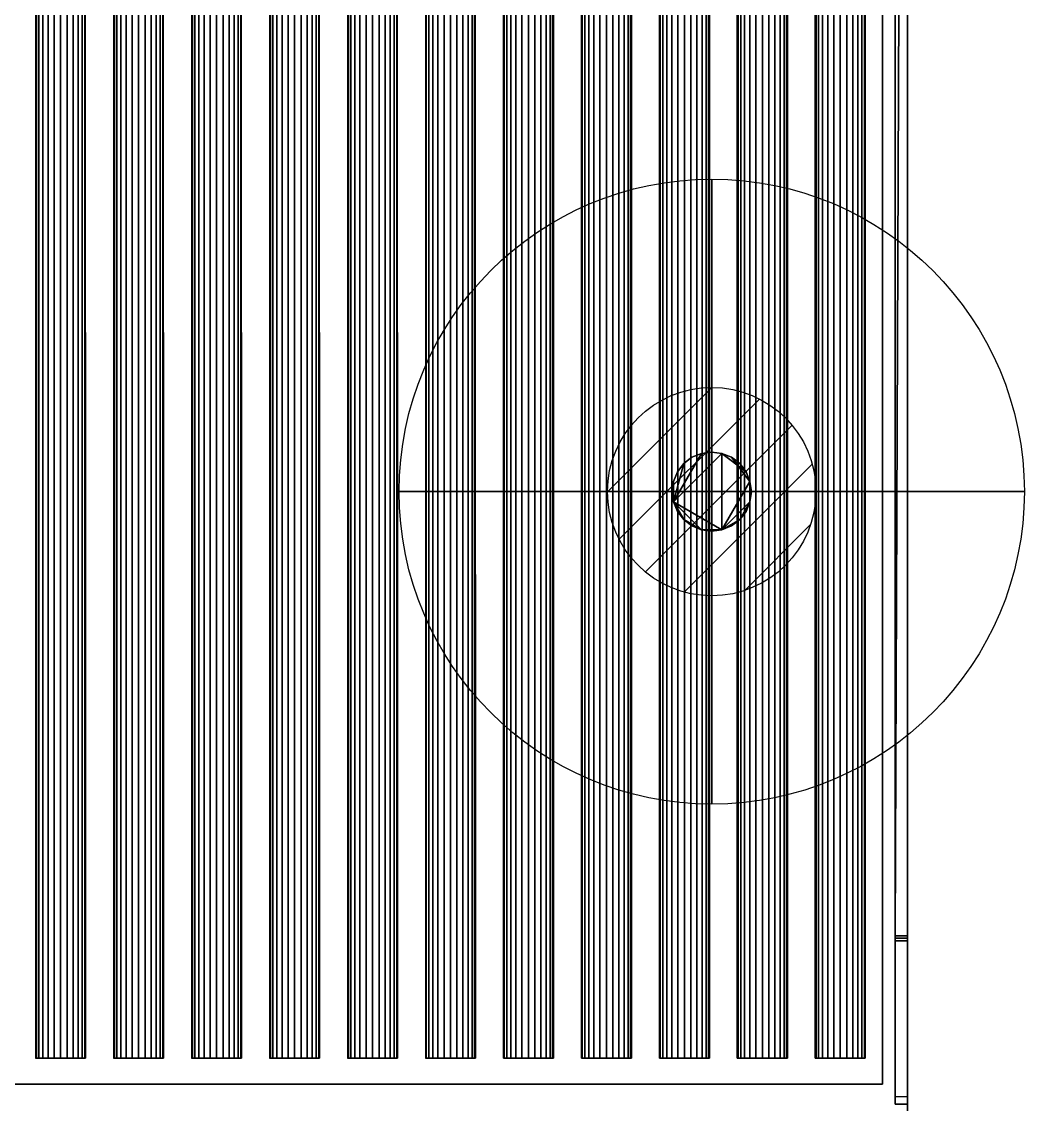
# Model space of a CAD drawing. Extents: x -1 to 1228, y -1086 to 3.
# Drawn here: x 987.4 to 1228, y -801 to -541.2 of the extents above; entities that cross this region are included whole.
import ezdxf

# ---------------------------------------------------------------- set-up
doc = ezdxf.new("R2010")
doc.units = 0
for name, color, linetype in [('IQ_200_2D', 1, 'Continuous'), ('IQ_200_3D', 1, 'Continuous'), ('IQ_204_2D', 7, 'Continuous'), ('IQ_CON_GAS_INT', 7, 'Continuous')]:
    doc.layers.add(name, color=color, linetype=linetype)

# ---------------------------------------------------------------- blocks, each defined once
blk = doc.blocks.new('*X0')
at = {"color": 0}
for p, q in [((200.863, 2209.046), (203.368, 2211.552)), ((201.14, 2207.909), (204.506, 2211.275)), ((201.77, 2207.125), (205.29, 2210.645)), ((202.7, 2206.641), (205.774, 2209.714)), ((204.153, 2206.68), (205.735, 2208.261))]:
    blk.add_line(p, q, dxfattribs=at)
blk = doc.blocks.new('GAS')
for radius in [3, 1]:
    blk.add_circle((0, 0), radius)
at = {"extrusion": (-1, 0, 0)}
for radius in [3, 1]:
    blk.add_circle((0, 0), radius, dxfattribs=at)
at = {"extrusion": (0, -1, 0)}
for radius in [3, 1]:
    blk.add_circle((0, 0), radius, dxfattribs=at)
at = {"xscale": 0.4000000000000909, "yscale": 0.4000000000000909, "zscale": 0.4000000000000909}
blk.add_blockref('*X0', (-81.345, -883.621), dxfattribs=at)
at = {"extrusion": (-1, 0, 0), "xscale": 0.3999999999999773, "yscale": 0.3999999999999773, "zscale": 0.3999999999999773}
blk.add_blockref('*X0', (-81.345, -883.621), dxfattribs=at)
at = {"extrusion": (0, -1, 0), "xscale": 0.4000000000000909, "yscale": 0.4000000000000909, "zscale": 0.4000000000000909}
blk.add_blockref('*X0', (-81.345, -883.621), dxfattribs=at)

msp = doc.modelspace()

# ---------------------------------------------------------------- linework, layer by layer
at = {"layer": 'IQ_200_2D', "linetype": 'Continuous'}
msp.add_line((1200, -930), (1200, 0), dxfattribs=at)
at = {"layer": 'IQ_204_2D', "linetype": 'Continuous'}
for p, q in [((1197, 0), (1197, -799.2)), ((1194, -796.2), (1194, -83)), ((990.79, -93.09), (990.79, -790)), ((1002.79, -790), (1002.79, -93.09)), ((1009.5, -93.09), (1009.5, -790)), ((1021.5, -790), (1021.5, -93.09)), ((1028.2, -93.09), (1028.2, -790)), ((1040.2, -790), (1040.2, -93.09)), ((1046.91, -93.09), (1046.91, -790)), ((1058.91, -790), (1058.91, -93.09)), ((1065.61, -93.09), (1065.61, -790)), ((1077.61, -790), (1077.61, -93.09)), ((1084.32, -93.09), (1084.32, -790)), ((1096.32, -790), (1096.32, -93.09)), ((1103.02, -790), (1103.02, -93.09)), ((1115.02, -93.09), (1115.02, -790)), ((1121.73, -790), (1121.73, -93.09)), ((1133.73, -93.09), (1133.73, -790)), ((1140.44, -790), (1140.44, -93.09)), ((1152.44, -93.09), (1152.44, -790)), ((1159.14, -790), (1159.14, -93.09)), ((1171.14, -93.09), (1171.14, -790)), ((1177.85, -790), (1177.85, -93.09)), ((1189.85, -93.09), (1189.85, -790)), ((990.79, -790), (1002.79, -790)), ((1009.5, -790), (1021.5, -790)), ((1028.2, -790), (1040.2, -790)), ((1046.91, -790), (1058.91, -790)), ((1065.61, -790), (1077.61, -790)), ((1084.32, -790), (1096.32, -790)), ((1115.02, -790), (1103.02, -790)), ((1133.73, -790), (1121.73, -790)), ((1152.44, -790), (1140.44, -790)), ((1171.14, -790), (1159.14, -790)), ((1189.85, -790), (1177.85, -790)), ((6, -796.2), (1194, -796.2)), ((1197, -799.2), (1200, -799.2))]:
    msp.add_line(p, q, dxfattribs=at)

# ---------------------------------------------------------------- block references
at = {"layer": 'IQ_CON_GAS_INT', "xscale": 25, "yscale": 25, "zscale": 25}
msp.add_blockref('GAS', (1153, -654), dxfattribs=at)

# ---------------------------------------------------------------- meshes
at = {"layer": 'IQ_200_3D', "linetype": 'Continuous'}
mesh = msp.add_polyface(dxfattribs=at)
corners = [(1200, -856, 649), (0, -856, 649), (0, 0, 649), (1200, 0, 649)]
mesh.append_faces([[corners[k] for k in face] for face in [(0, 1, 2, 3)]])
mesh = msp.add_polyface(dxfattribs=at)
corners = [(1200, 0, 900), (0, 0, 900), (0, -916, 900), (1200, -916, 900)]
mesh.append_faces([[corners[k] for k in face] for face in [(0, 1, 2, 3)]])
mesh = msp.add_polyface(dxfattribs=at)
corners = [(1200, -916, 900), (1200, -919.04, 899.64), (1200, -921.91, 898.58), (1200, -924.45, 896.89), (1200, -926.52, 894.64), (1200, -928.01, 891.97), (1200, -928.84, 889.03), (1200, -928.96, 885.98), (1200, -928.37, 882.98), (1200, -927.09, 880.21), (1200, -925.2, 877.81), (1200, -859.16, 811.78), (1200, -915, 691.03), (1200, -915, 657.39), (1200, -914.9, 656.56), (1200, -914.61, 655.77), (1200, -914.14, 655.08), (1200, -913.52, 654.52), (1200, -912.78, 654.13), (1200, -911.97, 653.92), (1200, -911.14, 653.91), (1200, -861.97, 659.07), (1200, -857.1, 659.58), (1200, -856.87, 659.58), (1200, -856.64, 659.52), (1200, -856.43, 659.41), (1200, -856.25, 659.25), (1200, -856.12, 659.05), (1200, -856.03, 658.83), (1200, -856, 658.59), (1200, -856, 649), (1200, 0, 649), (1200, 0, 900)]
mesh.append_faces([[corners[k] for k in face] for face in [(31, 29, 30)]], dxfattribs={"vtx0": -1})
mesh.append_faces([[corners[k] for k in face] for face in [(28, 11, 27)]], dxfattribs={"vtx0": -1, "vtx1": -1})
mesh.append_faces([[corners[k] for k in face] for face in [(11, 26, 27), (13, 19, 20, 12), (23, 11, 12, 22), (11, 32, 0, 10), (11, 24, 25), (3, 8, 9, 2), (4, 7, 8, 3)]], dxfattribs={"vtx0": -1, "vtx2": -1})
mesh.append_faces([[corners[k] for k in face] for face in [(12, 20, 21, 22), (10, 0, 1, 2)]], dxfattribs={"vtx0": -1, "vtx3": -1})
mesh.append_faces([[corners[k] for k in face] for face in [(15, 16, 13, 14)]], dxfattribs={"vtx1": -1})
mesh.append_faces([[corners[k] for k in face] for face in [(25, 26, 11), (18, 19, 13, 17), (16, 17, 13), (23, 24, 11), (31, 32, 11), (9, 10, 2)]], dxfattribs={"vtx1": -1, "vtx2": -1})
mesh.append_faces([[corners[k] for k in face] for face in [(28, 29, 31, 11)]], dxfattribs={"vtx1": -1, "vtx2": -1, "vtx3": -1})
mesh.append_faces([[corners[k] for k in face] for face in [(5, 6, 7, 4)]], dxfattribs={"vtx2": -1})
mesh = msp.add_polyface(dxfattribs=at)
corners = [(1197, -5, 990.61), (1197, -5, 900), (1197, -801.02, 900), (1197, -761.79, 921.6), (1197, -761.2, 921.86), (1197, -760.58, 921.99), (1197, -8.28, 993.59), (1197, -7.57, 993.58), (1197, -6.88, 993.39), (1197, -6.26, 993.05), (1197, -5.73, 992.57), (1197, -5.33, 991.98), (1197, -5.08, 991.31)]
mesh.append_faces([[corners[k] for k in face] for face in [(9, 12, 7, 8)]], dxfattribs={"vtx0": -1, "vtx1": -1})
mesh.append_faces([[corners[k] for k in face] for face in [(6, 0, 1, 5), (5, 1, 2)]], dxfattribs={"vtx0": -1, "vtx2": -1})
mesh.append_faces([[corners[k] for k in face] for face in [(6, 7, 12, 0)]], dxfattribs={"vtx1": -1, "vtx3": -1})
mesh.append_faces([[corners[k] for k in face] for face in [(3, 4, 5, 2)]], dxfattribs={"vtx2": -1})
mesh.append_faces([[corners[k] for k in face] for face in [(9, 10, 11, 12)]], dxfattribs={"vtx3": -1})
mesh = msp.add_polyface(dxfattribs=at)
corners = [(1197, -5, 900), (1200, -5, 900), (1200, -801.02, 900), (1197, -801.02, 900)]
mesh.append_faces([[corners[k] for k in face] for face in [(0, 1, 2, 3)]])
mesh = msp.add_polyface(dxfattribs=at)
corners = [(1200, -5, 990.61), (1200, -5.08, 991.31), (1200, -5.33, 991.98), (1200, -5.73, 992.57), (1200, -6.26, 993.05), (1200, -6.88, 993.39), (1200, -7.57, 993.58), (1200, -8.28, 993.59), (1200, -760.58, 921.99), (1200, -761.2, 921.86), (1200, -761.79, 921.6), (1200, -801.02, 900), (1200, -5, 900)]
mesh.append_faces([[corners[k] for k in face] for face in [(10, 8, 9), (4, 1, 2, 3)]], dxfattribs={"vtx0": -1})
mesh.append_faces([[corners[k] for k in face] for face in [(11, 12, 8, 10), (0, 1, 4)]], dxfattribs={"vtx1": -1, "vtx2": -1})
mesh.append_faces([[corners[k] for k in face] for face in [(6, 7, 0, 4)]], dxfattribs={"vtx1": -1, "vtx2": -1, "vtx3": -1})
mesh.append_faces([[corners[k] for k in face] for face in [(7, 8, 12, 0)]], dxfattribs={"vtx1": -1, "vtx3": -1})
mesh.append_faces([[corners[k] for k in face] for face in [(4, 5, 6)]], dxfattribs={"vtx2": -1})
mesh = msp.add_polyface(dxfattribs=at)
corners = [(1197, -760.58, 921.99), (1200, -760.58, 921.99), (1200, -8.28, 993.59), (1197, -8.28, 993.59)]
mesh.append_faces([[corners[k] for k in face] for face in [(0, 1, 2), (2, 3, 0)]], dxfattribs={"vtx2": -1})
mesh = msp.add_polyface(dxfattribs=at)
corners = [(6, -796.2, 903), (1194, -796.2, 903), (1194, -83, 903), (6, -83, 903)]
mesh.append_faces([[corners[k] for k in face] for face in [(0, 1, 2, 3)]])
mesh = msp.add_polyface(dxfattribs=at)
corners = [(1194, -83, 900), (1194, -796.2, 900), (6, -796.2, 900), (6, -83, 900)]
mesh.append_faces([[corners[k] for k in face] for face in [(0, 1, 2, 3)]])
mesh = msp.add_polyface(dxfattribs=at)
corners = [(1194, -796.2, 903), (1194, -796.2, 900), (1194, -83, 900), (1194, -83, 903)]
mesh.append_faces([[corners[k] for k in face] for face in [(0, 1, 2, 3)]])
mesh = msp.add_polyface(dxfattribs=at)
corners = [(990.79, -790, 903), (990.99, -790, 904.55), (991.59, -790, 906), (992.55, -790, 907.24), (993.79, -790, 908.2), (995.24, -790, 908.8), (996.79, -790, 909), (998.34, -790, 908.8), (999.79, -790, 908.2), (1001.03, -790, 907.24), (1001.99, -790, 906), (1002.58, -790, 904.55), (1002.79, -790, 903), (1002.79, -93.09, 903), (1002.58, -93.09, 904.55), (1001.99, -93.09, 906), (1001.03, -93.09, 907.24), (999.79, -93.09, 908.2), (998.34, -93.09, 908.8), (996.79, -93.09, 909), (995.24, -93.09, 908.8), (993.79, -93.09, 908.2), (992.55, -93.09, 907.24), (991.59, -93.09, 906), (990.99, -93.09, 904.55), (990.79, -93.09, 903)]
mesh.append_faces([[corners[k] for k in face] for face in [(14, 12, 13)]], dxfattribs={"vtx0": -1})
mesh.append_faces([[corners[k] for k in face] for face in [(11, 14, 15, 10), (10, 15, 16, 9), (8, 17, 18, 7), (9, 16, 17, 8), (7, 18, 19, 6), (14, 11, 12), (5, 20, 21, 4), (4, 21, 22, 3), (2, 23, 24, 1), (3, 22, 23, 2), (1, 24, 25), (20, 5, 6, 19)]], dxfattribs={"vtx0": -1, "vtx2": -1})
mesh.append_faces([[corners[k] for k in face] for face in [(25, 0, 1)]], dxfattribs={"vtx2": -1})
mesh = msp.add_polyface(dxfattribs=at)
corners = [(1009.5, -790, 903), (1009.7, -790, 904.55), (1010.3, -790, 906), (1011.25, -790, 907.24), (1012.5, -790, 908.2), (1013.94, -790, 908.8), (1015.5, -790, 909), (1017.05, -790, 908.8), (1018.5, -790, 908.2), (1019.74, -790, 907.24), (1020.69, -790, 906), (1021.29, -790, 904.55), (1021.5, -790, 903), (1021.5, -93.09, 903), (1021.29, -93.09, 904.55), (1020.69, -93.09, 906), (1019.74, -93.09, 907.24), (1018.5, -93.09, 908.2), (1017.05, -93.09, 908.8), (1015.5, -93.09, 909), (1013.94, -93.09, 908.8), (1012.5, -93.09, 908.2), (1011.25, -93.09, 907.24), (1010.3, -93.09, 906), (1009.7, -93.09, 904.55), (1009.5, -93.09, 903)]
mesh.append_faces([[corners[k] for k in face] for face in [(14, 12, 13)]], dxfattribs={"vtx0": -1})
mesh.append_faces([[corners[k] for k in face] for face in [(11, 14, 15, 10), (10, 15, 16, 9), (8, 17, 18, 7), (9, 16, 17, 8), (7, 18, 19, 6), (14, 11, 12), (5, 20, 21, 4), (4, 21, 22, 3), (2, 23, 24, 1), (3, 22, 23, 2), (1, 24, 25), (20, 5, 6, 19)]], dxfattribs={"vtx0": -1, "vtx2": -1})
mesh.append_faces([[corners[k] for k in face] for face in [(25, 0, 1)]], dxfattribs={"vtx2": -1})
mesh = msp.add_polyface(dxfattribs=at)
corners = [(1028.2, -790, 903), (1028.41, -790, 904.55), (1029, -790, 906), (1029.96, -790, 907.24), (1031.2, -790, 908.2), (1032.65, -790, 908.8), (1034.2, -790, 909), (1035.75, -790, 908.8), (1037.2, -790, 908.2), (1038.44, -790, 907.24), (1039.4, -790, 906), (1040, -790, 904.55), (1040.2, -790, 903), (1040.2, -93.09, 903), (1040, -93.09, 904.55), (1039.4, -93.09, 906), (1038.44, -93.09, 907.24), (1037.2, -93.09, 908.2), (1035.75, -93.09, 908.8), (1034.2, -93.09, 909), (1032.65, -93.09, 908.8), (1031.2, -93.09, 908.2), (1029.96, -93.09, 907.24), (1029, -93.09, 906), (1028.41, -93.09, 904.55), (1028.2, -93.09, 903)]
mesh.append_faces([[corners[k] for k in face] for face in [(14, 12, 13)]], dxfattribs={"vtx0": -1})
mesh.append_faces([[corners[k] for k in face] for face in [(11, 14, 15, 10), (10, 15, 16, 9), (8, 17, 18, 7), (9, 16, 17, 8), (7, 18, 19, 6), (14, 11, 12), (5, 20, 21, 4), (4, 21, 22, 3), (2, 23, 24, 1), (3, 22, 23, 2), (1, 24, 25), (20, 5, 6, 19)]], dxfattribs={"vtx0": -1, "vtx2": -1})
mesh.append_faces([[corners[k] for k in face] for face in [(25, 0, 1)]], dxfattribs={"vtx2": -1})
mesh = msp.add_polyface(dxfattribs=at)
corners = [(1046.91, -790, 903), (1047.11, -790, 904.55), (1047.71, -790, 906), (1048.66, -790, 907.24), (1049.91, -790, 908.2), (1051.35, -790, 908.8), (1052.91, -790, 909), (1054.46, -790, 908.8), (1055.91, -790, 908.2), (1057.15, -790, 907.24), (1058.1, -790, 906), (1058.7, -790, 904.55), (1058.91, -790, 903), (1058.91, -93.09, 903), (1058.7, -93.09, 904.55), (1058.1, -93.09, 906), (1057.15, -93.09, 907.24), (1055.91, -93.09, 908.2), (1054.46, -93.09, 908.8), (1052.91, -93.09, 909), (1051.35, -93.09, 908.8), (1049.91, -93.09, 908.2), (1048.66, -93.09, 907.24), (1047.71, -93.09, 906), (1047.11, -93.09, 904.55), (1046.91, -93.09, 903)]
mesh.append_faces([[corners[k] for k in face] for face in [(14, 12, 13)]], dxfattribs={"vtx0": -1})
mesh.append_faces([[corners[k] for k in face] for face in [(11, 14, 15, 10), (10, 15, 16, 9), (8, 17, 18, 7), (9, 16, 17, 8), (7, 18, 19, 6), (14, 11, 12), (5, 20, 21, 4), (4, 21, 22, 3), (2, 23, 24, 1), (3, 22, 23, 2), (1, 24, 25), (20, 5, 6, 19)]], dxfattribs={"vtx0": -1, "vtx2": -1})
mesh.append_faces([[corners[k] for k in face] for face in [(25, 0, 1)]], dxfattribs={"vtx2": -1})
mesh = msp.add_polyface(dxfattribs=at)
corners = [(1065.61, -790, 903), (1065.82, -790, 904.55), (1066.42, -790, 906), (1067.37, -790, 907.24), (1068.61, -790, 908.2), (1070.06, -790, 908.8), (1071.61, -790, 909), (1073.17, -790, 908.8), (1074.61, -790, 908.2), (1075.86, -790, 907.24), (1076.81, -790, 906), (1077.41, -790, 904.55), (1077.61, -790, 903), (1077.61, -93.09, 903), (1077.41, -93.09, 904.55), (1076.81, -93.09, 906), (1075.86, -93.09, 907.24), (1074.61, -93.09, 908.2), (1073.17, -93.09, 908.8), (1071.61, -93.09, 909), (1070.06, -93.09, 908.8), (1068.61, -93.09, 908.2), (1067.37, -93.09, 907.24), (1066.42, -93.09, 906), (1065.82, -93.09, 904.55), (1065.61, -93.09, 903)]
mesh.append_faces([[corners[k] for k in face] for face in [(14, 12, 13)]], dxfattribs={"vtx0": -1})
mesh.append_faces([[corners[k] for k in face] for face in [(11, 14, 15, 10), (10, 15, 16, 9), (8, 17, 18, 7), (9, 16, 17, 8), (7, 18, 19, 6), (14, 11, 12), (5, 20, 21, 4), (4, 21, 22, 3), (2, 23, 24, 1), (3, 22, 23, 2), (1, 24, 25), (20, 5, 6, 19)]], dxfattribs={"vtx0": -1, "vtx2": -1})
mesh.append_faces([[corners[k] for k in face] for face in [(25, 0, 1)]], dxfattribs={"vtx2": -1})
mesh = msp.add_polyface(dxfattribs=at)
corners = [(1084.32, -790, 903), (1084.52, -790, 904.55), (1085.12, -790, 906), (1086.08, -790, 907.24), (1087.32, -790, 908.2), (1088.77, -790, 908.8), (1090.32, -790, 909), (1091.87, -790, 908.8), (1093.32, -790, 908.2), (1094.56, -790, 907.24), (1095.51, -790, 906), (1096.11, -790, 904.55), (1096.32, -790, 903), (1096.32, -93.09, 903), (1096.11, -93.09, 904.55), (1095.51, -93.09, 906), (1094.56, -93.09, 907.24), (1093.32, -93.09, 908.2), (1091.87, -93.09, 908.8), (1090.32, -93.09, 909), (1088.77, -93.09, 908.8), (1087.32, -93.09, 908.2), (1086.08, -93.09, 907.24), (1085.12, -93.09, 906), (1084.52, -93.09, 904.55), (1084.32, -93.09, 903)]
mesh.append_faces([[corners[k] for k in face] for face in [(14, 12, 13)]], dxfattribs={"vtx0": -1})
mesh.append_faces([[corners[k] for k in face] for face in [(11, 14, 15, 10), (10, 15, 16, 9), (8, 17, 18, 7), (9, 16, 17, 8), (7, 18, 19, 6), (14, 11, 12), (5, 20, 21, 4), (4, 21, 22, 3), (2, 23, 24, 1), (3, 22, 23, 2), (1, 24, 25), (20, 5, 6, 19)]], dxfattribs={"vtx0": -1, "vtx2": -1})
mesh.append_faces([[corners[k] for k in face] for face in [(25, 0, 1)]], dxfattribs={"vtx2": -1})
mesh = msp.add_polyface(dxfattribs=at)
corners = [(1103.02, -790, 903), (1103.23, -790, 904.55), (1103.83, -790, 906), (1104.78, -790, 907.24), (1106.02, -790, 908.2), (1107.47, -790, 908.8), (1109.02, -790, 909), (1110.58, -790, 908.8), (1112.02, -790, 908.2), (1113.27, -790, 907.24), (1114.22, -790, 906), (1114.82, -790, 904.55), (1115.02, -790, 903), (1115.02, -93.09, 903), (1114.82, -93.09, 904.55), (1114.22, -93.09, 906), (1113.27, -93.09, 907.24), (1112.02, -93.09, 908.2), (1110.58, -93.09, 908.8), (1109.02, -93.09, 909), (1107.47, -93.09, 908.8), (1106.02, -93.09, 908.2), (1104.78, -93.09, 907.24), (1103.83, -93.09, 906), (1103.23, -93.09, 904.55), (1103.02, -93.09, 903)]
mesh.append_faces([[corners[k] for k in face] for face in [(14, 12, 13)]], dxfattribs={"vtx0": -1})
mesh.append_faces([[corners[k] for k in face] for face in [(11, 14, 15, 10), (10, 15, 16, 9), (8, 17, 18, 7), (9, 16, 17, 8), (7, 18, 19, 6), (14, 11, 12), (5, 20, 21, 4), (4, 21, 22, 3), (2, 23, 24, 1), (3, 22, 23, 2), (1, 24, 25), (20, 5, 6, 19)]], dxfattribs={"vtx0": -1, "vtx2": -1})
mesh.append_faces([[corners[k] for k in face] for face in [(25, 0, 1)]], dxfattribs={"vtx2": -1})
mesh = msp.add_polyface(dxfattribs=at)
corners = [(1121.73, -790, 903), (1121.93, -790, 904.55), (1122.53, -790, 906), (1123.49, -790, 907.24), (1124.73, -790, 908.2), (1126.18, -790, 908.8), (1127.73, -790, 909), (1129.28, -790, 908.8), (1130.73, -790, 908.2), (1131.97, -790, 907.24), (1132.93, -790, 906), (1133.53, -790, 904.55), (1133.73, -790, 903), (1133.73, -93.09, 903), (1133.53, -93.09, 904.55), (1132.93, -93.09, 906), (1131.97, -93.09, 907.24), (1130.73, -93.09, 908.2), (1129.28, -93.09, 908.8), (1127.73, -93.09, 909), (1126.18, -93.09, 908.8), (1124.73, -93.09, 908.2), (1123.49, -93.09, 907.24), (1122.53, -93.09, 906), (1121.93, -93.09, 904.55), (1121.73, -93.09, 903)]
mesh.append_faces([[corners[k] for k in face] for face in [(14, 12, 13)]], dxfattribs={"vtx0": -1})
mesh.append_faces([[corners[k] for k in face] for face in [(11, 14, 15, 10), (10, 15, 16, 9), (8, 17, 18, 7), (9, 16, 17, 8), (7, 18, 19, 6), (14, 11, 12), (5, 20, 21, 4), (4, 21, 22, 3), (2, 23, 24, 1), (3, 22, 23, 2), (1, 24, 25), (20, 5, 6, 19)]], dxfattribs={"vtx0": -1, "vtx2": -1})
mesh.append_faces([[corners[k] for k in face] for face in [(25, 0, 1)]], dxfattribs={"vtx2": -1})
mesh = msp.add_polyface(dxfattribs=at)
corners = [(1140.44, -790, 903), (1140.64, -790, 904.55), (1141.24, -790, 906), (1142.19, -790, 907.24), (1143.44, -790, 908.2), (1144.88, -790, 908.8), (1146.44, -790, 909), (1147.99, -790, 908.8), (1149.44, -790, 908.2), (1150.68, -790, 907.24), (1151.63, -790, 906), (1152.23, -790, 904.55), (1152.44, -790, 903), (1152.44, -93.09, 903), (1152.23, -93.09, 904.55), (1151.63, -93.09, 906), (1150.68, -93.09, 907.24), (1149.44, -93.09, 908.2), (1147.99, -93.09, 908.8), (1146.44, -93.09, 909), (1144.88, -93.09, 908.8), (1143.44, -93.09, 908.2), (1142.19, -93.09, 907.24), (1141.24, -93.09, 906), (1140.64, -93.09, 904.55), (1140.44, -93.09, 903)]
mesh.append_faces([[corners[k] for k in face] for face in [(14, 12, 13)]], dxfattribs={"vtx0": -1})
mesh.append_faces([[corners[k] for k in face] for face in [(11, 14, 15, 10), (10, 15, 16, 9), (8, 17, 18, 7), (9, 16, 17, 8), (7, 18, 19, 6), (14, 11, 12), (5, 20, 21, 4), (4, 21, 22, 3), (2, 23, 24, 1), (3, 22, 23, 2), (1, 24, 25), (20, 5, 6, 19)]], dxfattribs={"vtx0": -1, "vtx2": -1})
mesh.append_faces([[corners[k] for k in face] for face in [(25, 0, 1)]], dxfattribs={"vtx2": -1})
mesh = msp.add_polyface(dxfattribs=at)
corners = [(1159.14, -790, 903), (1159.35, -790, 904.55), (1159.95, -790, 906), (1160.9, -790, 907.24), (1162.14, -790, 908.2), (1163.59, -790, 908.8), (1165.14, -790, 909), (1166.7, -790, 908.8), (1168.14, -790, 908.2), (1169.38, -790, 907.24), (1170.34, -790, 906), (1170.94, -790, 904.55), (1171.14, -790, 903), (1171.14, -93.09, 903), (1170.94, -93.09, 904.55), (1170.34, -93.09, 906), (1169.38, -93.09, 907.24), (1168.14, -93.09, 908.2), (1166.7, -93.09, 908.8), (1165.14, -93.09, 909), (1163.59, -93.09, 908.8), (1162.14, -93.09, 908.2), (1160.9, -93.09, 907.24), (1159.95, -93.09, 906), (1159.35, -93.09, 904.55), (1159.14, -93.09, 903)]
mesh.append_faces([[corners[k] for k in face] for face in [(14, 12, 13)]], dxfattribs={"vtx0": -1})
mesh.append_faces([[corners[k] for k in face] for face in [(11, 14, 15, 10), (10, 15, 16, 9), (8, 17, 18, 7), (9, 16, 17, 8), (7, 18, 19, 6), (14, 11, 12), (5, 20, 21, 4), (4, 21, 22, 3), (2, 23, 24, 1), (3, 22, 23, 2), (1, 24, 25), (20, 5, 6, 19)]], dxfattribs={"vtx0": -1, "vtx2": -1})
mesh.append_faces([[corners[k] for k in face] for face in [(25, 0, 1)]], dxfattribs={"vtx2": -1})
mesh = msp.add_polyface(dxfattribs=at)
corners = [(1177.85, -790, 903), (1178.05, -790, 904.55), (1178.65, -790, 906), (1179.61, -790, 907.24), (1180.85, -790, 908.2), (1182.3, -790, 908.8), (1183.85, -790, 909), (1185.4, -790, 908.8), (1186.85, -790, 908.2), (1188.09, -790, 907.24), (1189.04, -790, 906), (1189.64, -790, 904.55), (1189.85, -790, 903), (1189.85, -93.09, 903), (1189.64, -93.09, 904.55), (1189.04, -93.09, 906), (1188.09, -93.09, 907.24), (1186.85, -93.09, 908.2), (1185.4, -93.09, 908.8), (1183.85, -93.09, 909), (1182.3, -93.09, 908.8), (1180.85, -93.09, 908.2), (1179.61, -93.09, 907.24), (1178.65, -93.09, 906), (1178.05, -93.09, 904.55), (1177.85, -93.09, 903)]
mesh.append_faces([[corners[k] for k in face] for face in [(14, 12, 13)]], dxfattribs={"vtx0": -1})
mesh.append_faces([[corners[k] for k in face] for face in [(11, 14, 15, 10), (10, 15, 16, 9), (8, 17, 18, 7), (9, 16, 17, 8), (7, 18, 19, 6), (14, 11, 12), (5, 20, 21, 4), (4, 21, 22, 3), (2, 23, 24, 1), (3, 22, 23, 2), (1, 24, 25), (20, 5, 6, 19)]], dxfattribs={"vtx0": -1, "vtx2": -1})
mesh.append_faces([[corners[k] for k in face] for face in [(25, 0, 1)]], dxfattribs={"vtx2": -1})
mesh = msp.add_polyface(dxfattribs=at)
corners = [(1143.5, -654, 649), (1143.82, -656.46, 649), (1144.77, -658.75, 649), (1146.28, -660.72, 649), (1148.25, -662.23, 649), (1150.54, -663.18, 649), (1153, -663.5, 649), (1155.46, -663.18, 649), (1157.75, -662.23, 649), (1159.72, -660.72, 649), (1161.23, -658.75, 649), (1162.18, -656.46, 649), (1162.5, -654, 649), (1162.18, -651.54, 649), (1161.23, -649.25, 649), (1159.72, -647.28, 649), (1157.75, -645.77, 649), (1155.46, -644.82, 649), (1153, -644.5, 649), (1150.54, -644.82, 649), (1148.25, -645.77, 649), (1146.28, -647.28, 649), (1144.77, -649.25, 649), (1143.82, -651.54, 649)]
mesh.append_faces([[corners[k] for k in face] for face in [(11, 9, 10), (5, 3, 4), (16, 13, 14, 15)]], dxfattribs={"vtx0": -1})
mesh.append_faces([[corners[k] for k in face] for face in [(13, 7, 11, 12), (19, 1, 17, 18)]], dxfattribs={"vtx0": -1, "vtx1": -1})
mesh.append_faces([[corners[k] for k in face] for face in [(7, 17, 1, 5)]], dxfattribs={"vtx0": -1, "vtx1": -1, "vtx2": -1, "vtx3": -1})
mesh.append_faces([[corners[k] for k in face] for face in [(13, 16, 17, 7)]], dxfattribs={"vtx0": -1, "vtx2": -1, "vtx3": -1})
mesh.append_faces([[corners[k] for k in face] for face in [(0, 1, 23)]], dxfattribs={"vtx1": -1})
mesh.append_faces([[corners[k] for k in face] for face in [(5, 6, 7)]], dxfattribs={"vtx2": -1})
mesh.append_faces([[corners[k] for k in face] for face in [(7, 8, 9, 11), (1, 2, 3, 5), (21, 22, 23, 1), (19, 20, 21, 1)]], dxfattribs={"vtx2": -1, "vtx3": -1})
mesh = msp.add_polyface(dxfattribs=at)
corners = [(1143.5, -654, 639), (1143.82, -651.54, 639), (1144.77, -649.25, 639), (1146.28, -647.28, 639), (1148.25, -645.77, 639), (1150.54, -644.82, 639), (1153, -644.5, 639), (1155.46, -644.82, 639), (1157.75, -645.77, 639), (1159.72, -647.28, 639), (1161.23, -649.25, 639), (1162.18, -651.54, 639), (1162.5, -654, 639), (1162.18, -656.46, 639), (1161.23, -658.75, 639), (1159.72, -660.72, 639), (1157.75, -662.23, 639), (1155.46, -663.18, 639), (1153, -663.5, 639), (1150.54, -663.18, 639), (1148.25, -662.23, 639), (1146.28, -660.72, 639), (1144.77, -658.75, 639), (1143.82, -656.46, 639)]
mesh.append_faces([[corners[k] for k in face] for face in [(10, 7, 8, 9), (17, 15, 16), (23, 21, 22)]], dxfattribs={"vtx0": -1})
mesh.append_faces([[corners[k] for k in face] for face in [(7, 23, 5, 6)]], dxfattribs={"vtx0": -1, "vtx1": -1})
mesh.append_faces([[corners[k] for k in face] for face in [(17, 23, 7)]], dxfattribs={"vtx0": -1, "vtx1": -1, "vtx2": -1})
mesh.append_faces([[corners[k] for k in face] for face in [(7, 10, 11, 17)]], dxfattribs={"vtx0": -1, "vtx2": -1, "vtx3": -1})
mesh.append_faces([[corners[k] for k in face] for face in [(0, 1, 23)]], dxfattribs={"vtx1": -1})
mesh.append_faces([[corners[k] for k in face] for face in [(3, 4, 5, 23), (1, 2, 3, 23), (11, 12, 13, 17), (13, 14, 15, 17), (17, 18, 19, 23), (19, 20, 21, 23)]], dxfattribs={"vtx2": -1, "vtx3": -1})
mesh = msp.add_polyface(dxfattribs=at)
corners = [(1143.5, -654, 649), (1143.82, -651.54, 649), (1144.77, -649.25, 649), (1146.28, -647.28, 649), (1148.25, -645.77, 649), (1150.54, -644.82, 649), (1153, -644.5, 649), (1155.46, -644.82, 649), (1157.75, -645.77, 649), (1159.72, -647.28, 649), (1161.23, -649.25, 649), (1162.18, -651.54, 649), (1162.5, -654, 649), (1162.5, -654, 639), (1162.18, -651.54, 639), (1161.23, -649.25, 639), (1159.72, -647.28, 639), (1157.75, -645.77, 639), (1155.46, -644.82, 639), (1153, -644.5, 639), (1150.54, -644.82, 639), (1148.25, -645.77, 639), (1146.28, -647.28, 639), (1144.77, -649.25, 639), (1143.82, -651.54, 639), (1143.5, -654, 639)]
mesh.append_faces([[corners[k] for k in face] for face in [(13, 14, 11, 12), (0, 1, 24, 25)]], dxfattribs={"vtx1": -1})
mesh.append_faces([[corners[k] for k in face] for face in [(14, 15, 10, 11), (16, 17, 8, 9), (15, 16, 9, 10), (17, 18, 7, 8), (6, 7, 18, 19), (19, 20, 5, 6), (20, 21, 4, 5), (22, 23, 2, 3), (21, 22, 3, 4), (23, 24, 1, 2)]], dxfattribs={"vtx1": -1, "vtx3": -1})
mesh = msp.add_polyface(dxfattribs=at)
corners = [(1162.5, -654, 649), (1162.18, -656.46, 649), (1161.23, -658.75, 649), (1159.72, -660.72, 649), (1157.75, -662.23, 649), (1155.46, -663.18, 649), (1153, -663.5, 649), (1150.54, -663.18, 649), (1148.25, -662.23, 649), (1146.28, -660.72, 649), (1144.77, -658.75, 649), (1143.82, -656.46, 649), (1143.5, -654, 649), (1143.5, -654, 639), (1143.82, -656.46, 639), (1144.77, -658.75, 639), (1146.28, -660.72, 639), (1148.25, -662.23, 639), (1150.54, -663.18, 639), (1153, -663.5, 639), (1155.46, -663.18, 639), (1157.75, -662.23, 639), (1159.72, -660.72, 639), (1161.23, -658.75, 639), (1162.18, -656.46, 639), (1162.5, -654, 639)]
mesh.append_faces([[corners[k] for k in face] for face in [(13, 14, 11, 12), (0, 1, 24, 25)]], dxfattribs={"vtx1": -1})
mesh.append_faces([[corners[k] for k in face] for face in [(14, 15, 10, 11), (16, 17, 8, 9), (15, 16, 9, 10), (17, 18, 7, 8), (6, 7, 18, 19), (19, 20, 5, 6), (20, 21, 4, 5), (22, 23, 2, 3), (21, 22, 3, 4), (23, 24, 1, 2)]], dxfattribs={"vtx1": -1, "vtx3": -1})
mesh = msp.add_polyface(dxfattribs=at)
corners = [(1197, -760.58, 921.99), (1197, -761.2, 921.86), (1197, -761.79, 921.6), (1200, -761.79, 921.6), (1200, -761.2, 921.86), (1200, -760.58, 921.99)]
mesh.append_faces([[corners[k] for k in face] for face in [(1, 2, 3, 4), (4, 5, 0, 1)]], dxfattribs={"vtx3": -1})
mesh = msp.add_polyface(dxfattribs=at)
corners = [(1197, -801.02, 900), (1200, -801.02, 900), (1200, -761.79, 921.6), (1197, -761.79, 921.6)]
mesh.append_faces([[corners[k] for k in face] for face in [(0, 1, 2, 3)]])
mesh = msp.add_polyface(dxfattribs=at)
corners = [(1002.79, -790, 903), (1002.58, -790, 904.55), (1001.99, -790, 906), (1001.03, -790, 907.24), (999.79, -790, 908.2), (998.34, -790, 908.8), (996.79, -790, 909), (995.24, -790, 908.8), (993.79, -790, 908.2), (992.55, -790, 907.24), (991.59, -790, 906), (990.99, -790, 904.55), (990.79, -790, 903)]
mesh.append_faces([[corners[k] for k in face] for face in [(7, 5, 6)]], dxfattribs={"vtx0": -1})
mesh.append_faces([[corners[k] for k in face] for face in [(5, 11, 1, 2)]], dxfattribs={"vtx0": -1, "vtx1": -1, "vtx3": -1})
mesh.append_faces([[corners[k] for k in face] for face in [(5, 7, 8, 11)]], dxfattribs={"vtx0": -1, "vtx2": -1, "vtx3": -1})
mesh.append_faces([[corners[k] for k in face] for face in [(4, 5, 2, 3)]], dxfattribs={"vtx1": -1})
mesh.append_faces([[corners[k] for k in face] for face in [(8, 9, 10, 11), (11, 12, 0, 1)]], dxfattribs={"vtx3": -1})
mesh = msp.add_polyface(dxfattribs=at)
corners = [(1021.5, -790, 903), (1021.29, -790, 904.55), (1020.69, -790, 906), (1019.74, -790, 907.24), (1018.5, -790, 908.2), (1017.05, -790, 908.8), (1015.5, -790, 909), (1013.94, -790, 908.8), (1012.5, -790, 908.2), (1011.25, -790, 907.24), (1010.3, -790, 906), (1009.7, -790, 904.55), (1009.5, -790, 903)]
mesh.append_faces([[corners[k] for k in face] for face in [(7, 5, 6)]], dxfattribs={"vtx0": -1})
mesh.append_faces([[corners[k] for k in face] for face in [(5, 11, 1, 2)]], dxfattribs={"vtx0": -1, "vtx1": -1, "vtx3": -1})
mesh.append_faces([[corners[k] for k in face] for face in [(5, 7, 8, 11)]], dxfattribs={"vtx0": -1, "vtx2": -1, "vtx3": -1})
mesh.append_faces([[corners[k] for k in face] for face in [(4, 5, 2, 3)]], dxfattribs={"vtx1": -1})
mesh.append_faces([[corners[k] for k in face] for face in [(8, 9, 10, 11), (11, 12, 0, 1)]], dxfattribs={"vtx3": -1})
mesh = msp.add_polyface(dxfattribs=at)
corners = [(1040.2, -790, 903), (1040, -790, 904.55), (1039.4, -790, 906), (1038.44, -790, 907.24), (1037.2, -790, 908.2), (1035.75, -790, 908.8), (1034.2, -790, 909), (1032.65, -790, 908.8), (1031.2, -790, 908.2), (1029.96, -790, 907.24), (1029, -790, 906), (1028.41, -790, 904.55), (1028.2, -790, 903)]
mesh.append_faces([[corners[k] for k in face] for face in [(7, 5, 6)]], dxfattribs={"vtx0": -1})
mesh.append_faces([[corners[k] for k in face] for face in [(5, 11, 1, 2)]], dxfattribs={"vtx0": -1, "vtx1": -1, "vtx3": -1})
mesh.append_faces([[corners[k] for k in face] for face in [(5, 7, 8, 11)]], dxfattribs={"vtx0": -1, "vtx2": -1, "vtx3": -1})
mesh.append_faces([[corners[k] for k in face] for face in [(4, 5, 2, 3)]], dxfattribs={"vtx1": -1})
mesh.append_faces([[corners[k] for k in face] for face in [(8, 9, 10, 11), (11, 12, 0, 1)]], dxfattribs={"vtx3": -1})
mesh = msp.add_polyface(dxfattribs=at)
corners = [(1058.91, -790, 903), (1058.7, -790, 904.55), (1058.1, -790, 906), (1057.15, -790, 907.24), (1055.91, -790, 908.2), (1054.46, -790, 908.8), (1052.91, -790, 909), (1051.35, -790, 908.8), (1049.91, -790, 908.2), (1048.66, -790, 907.24), (1047.71, -790, 906), (1047.11, -790, 904.55), (1046.91, -790, 903)]
mesh.append_faces([[corners[k] for k in face] for face in [(7, 5, 6)]], dxfattribs={"vtx0": -1})
mesh.append_faces([[corners[k] for k in face] for face in [(5, 11, 1, 2)]], dxfattribs={"vtx0": -1, "vtx1": -1, "vtx3": -1})
mesh.append_faces([[corners[k] for k in face] for face in [(5, 7, 8, 11)]], dxfattribs={"vtx0": -1, "vtx2": -1, "vtx3": -1})
mesh.append_faces([[corners[k] for k in face] for face in [(4, 5, 2, 3)]], dxfattribs={"vtx1": -1})
mesh.append_faces([[corners[k] for k in face] for face in [(8, 9, 10, 11), (11, 12, 0, 1)]], dxfattribs={"vtx3": -1})
mesh = msp.add_polyface(dxfattribs=at)
corners = [(1077.61, -790, 903), (1077.41, -790, 904.55), (1076.81, -790, 906), (1075.86, -790, 907.24), (1074.61, -790, 908.2), (1073.17, -790, 908.8), (1071.61, -790, 909), (1070.06, -790, 908.8), (1068.61, -790, 908.2), (1067.37, -790, 907.24), (1066.42, -790, 906), (1065.82, -790, 904.55), (1065.61, -790, 903)]
mesh.append_faces([[corners[k] for k in face] for face in [(7, 5, 6)]], dxfattribs={"vtx0": -1})
mesh.append_faces([[corners[k] for k in face] for face in [(5, 11, 1, 2)]], dxfattribs={"vtx0": -1, "vtx1": -1, "vtx3": -1})
mesh.append_faces([[corners[k] for k in face] for face in [(5, 7, 8, 11)]], dxfattribs={"vtx0": -1, "vtx2": -1, "vtx3": -1})
mesh.append_faces([[corners[k] for k in face] for face in [(4, 5, 2, 3)]], dxfattribs={"vtx1": -1})
mesh.append_faces([[corners[k] for k in face] for face in [(8, 9, 10, 11), (11, 12, 0, 1)]], dxfattribs={"vtx3": -1})
mesh = msp.add_polyface(dxfattribs=at)
corners = [(1096.32, -790, 903), (1096.11, -790, 904.55), (1095.51, -790, 906), (1094.56, -790, 907.24), (1093.32, -790, 908.2), (1091.87, -790, 908.8), (1090.32, -790, 909), (1088.77, -790, 908.8), (1087.32, -790, 908.2), (1086.08, -790, 907.24), (1085.12, -790, 906), (1084.52, -790, 904.55), (1084.32, -790, 903)]
mesh.append_faces([[corners[k] for k in face] for face in [(7, 5, 6)]], dxfattribs={"vtx0": -1})
mesh.append_faces([[corners[k] for k in face] for face in [(5, 11, 1, 2)]], dxfattribs={"vtx0": -1, "vtx1": -1, "vtx3": -1})
mesh.append_faces([[corners[k] for k in face] for face in [(5, 7, 8, 11)]], dxfattribs={"vtx0": -1, "vtx2": -1, "vtx3": -1})
mesh.append_faces([[corners[k] for k in face] for face in [(4, 5, 2, 3)]], dxfattribs={"vtx1": -1})
mesh.append_faces([[corners[k] for k in face] for face in [(8, 9, 10, 11), (11, 12, 0, 1)]], dxfattribs={"vtx3": -1})
mesh = msp.add_polyface(dxfattribs=at)
corners = [(1115.02, -790, 903), (1114.82, -790, 904.55), (1114.22, -790, 906), (1113.27, -790, 907.24), (1112.02, -790, 908.2), (1110.58, -790, 908.8), (1109.02, -790, 909), (1107.47, -790, 908.8), (1106.02, -790, 908.2), (1104.78, -790, 907.24), (1103.83, -790, 906), (1103.23, -790, 904.55), (1103.02, -790, 903)]
mesh.append_faces([[corners[k] for k in face] for face in [(7, 5, 6)]], dxfattribs={"vtx0": -1})
mesh.append_faces([[corners[k] for k in face] for face in [(5, 11, 1, 2)]], dxfattribs={"vtx0": -1, "vtx1": -1, "vtx3": -1})
mesh.append_faces([[corners[k] for k in face] for face in [(5, 7, 8, 11)]], dxfattribs={"vtx0": -1, "vtx2": -1, "vtx3": -1})
mesh.append_faces([[corners[k] for k in face] for face in [(4, 5, 2, 3)]], dxfattribs={"vtx1": -1})
mesh.append_faces([[corners[k] for k in face] for face in [(8, 9, 10, 11), (11, 12, 0, 1)]], dxfattribs={"vtx3": -1})
mesh = msp.add_polyface(dxfattribs=at)
corners = [(1133.73, -790, 903), (1133.53, -790, 904.55), (1132.93, -790, 906), (1131.97, -790, 907.24), (1130.73, -790, 908.2), (1129.28, -790, 908.8), (1127.73, -790, 909), (1126.18, -790, 908.8), (1124.73, -790, 908.2), (1123.49, -790, 907.24), (1122.53, -790, 906), (1121.93, -790, 904.55), (1121.73, -790, 903)]
mesh.append_faces([[corners[k] for k in face] for face in [(7, 5, 6)]], dxfattribs={"vtx0": -1})
mesh.append_faces([[corners[k] for k in face] for face in [(5, 11, 1, 2)]], dxfattribs={"vtx0": -1, "vtx1": -1, "vtx3": -1})
mesh.append_faces([[corners[k] for k in face] for face in [(5, 7, 8, 11)]], dxfattribs={"vtx0": -1, "vtx2": -1, "vtx3": -1})
mesh.append_faces([[corners[k] for k in face] for face in [(4, 5, 2, 3)]], dxfattribs={"vtx1": -1})
mesh.append_faces([[corners[k] for k in face] for face in [(8, 9, 10, 11), (11, 12, 0, 1)]], dxfattribs={"vtx3": -1})
mesh = msp.add_polyface(dxfattribs=at)
corners = [(1152.44, -790, 903), (1152.23, -790, 904.55), (1151.63, -790, 906), (1150.68, -790, 907.24), (1149.44, -790, 908.2), (1147.99, -790, 908.8), (1146.44, -790, 909), (1144.88, -790, 908.8), (1143.44, -790, 908.2), (1142.19, -790, 907.24), (1141.24, -790, 906), (1140.64, -790, 904.55), (1140.44, -790, 903)]
mesh.append_faces([[corners[k] for k in face] for face in [(7, 5, 6)]], dxfattribs={"vtx0": -1})
mesh.append_faces([[corners[k] for k in face] for face in [(5, 11, 1, 2)]], dxfattribs={"vtx0": -1, "vtx1": -1, "vtx3": -1})
mesh.append_faces([[corners[k] for k in face] for face in [(5, 7, 8, 11)]], dxfattribs={"vtx0": -1, "vtx2": -1, "vtx3": -1})
mesh.append_faces([[corners[k] for k in face] for face in [(4, 5, 2, 3)]], dxfattribs={"vtx1": -1})
mesh.append_faces([[corners[k] for k in face] for face in [(8, 9, 10, 11), (11, 12, 0, 1)]], dxfattribs={"vtx3": -1})
mesh = msp.add_polyface(dxfattribs=at)
corners = [(1171.14, -790, 903), (1170.94, -790, 904.55), (1170.34, -790, 906), (1169.38, -790, 907.24), (1168.14, -790, 908.2), (1166.7, -790, 908.8), (1165.14, -790, 909), (1163.59, -790, 908.8), (1162.14, -790, 908.2), (1160.9, -790, 907.24), (1159.95, -790, 906), (1159.35, -790, 904.55), (1159.14, -790, 903)]
mesh.append_faces([[corners[k] for k in face] for face in [(7, 5, 6)]], dxfattribs={"vtx0": -1})
mesh.append_faces([[corners[k] for k in face] for face in [(5, 11, 1, 2)]], dxfattribs={"vtx0": -1, "vtx1": -1, "vtx3": -1})
mesh.append_faces([[corners[k] for k in face] for face in [(5, 7, 8, 11)]], dxfattribs={"vtx0": -1, "vtx2": -1, "vtx3": -1})
mesh.append_faces([[corners[k] for k in face] for face in [(4, 5, 2, 3)]], dxfattribs={"vtx1": -1})
mesh.append_faces([[corners[k] for k in face] for face in [(8, 9, 10, 11), (11, 12, 0, 1)]], dxfattribs={"vtx3": -1})
mesh = msp.add_polyface(dxfattribs=at)
corners = [(1189.85, -790, 903), (1189.64, -790, 904.55), (1189.04, -790, 906), (1188.09, -790, 907.24), (1186.85, -790, 908.2), (1185.4, -790, 908.8), (1183.85, -790, 909), (1182.3, -790, 908.8), (1180.85, -790, 908.2), (1179.61, -790, 907.24), (1178.65, -790, 906), (1178.05, -790, 904.55), (1177.85, -790, 903)]
mesh.append_faces([[corners[k] for k in face] for face in [(7, 5, 6)]], dxfattribs={"vtx0": -1})
mesh.append_faces([[corners[k] for k in face] for face in [(5, 11, 1, 2)]], dxfattribs={"vtx0": -1, "vtx1": -1, "vtx3": -1})
mesh.append_faces([[corners[k] for k in face] for face in [(5, 7, 8, 11)]], dxfattribs={"vtx0": -1, "vtx2": -1, "vtx3": -1})
mesh.append_faces([[corners[k] for k in face] for face in [(4, 5, 2, 3)]], dxfattribs={"vtx1": -1})
mesh.append_faces([[corners[k] for k in face] for face in [(8, 9, 10, 11), (11, 12, 0, 1)]], dxfattribs={"vtx3": -1})
mesh = msp.add_polyface(dxfattribs=at)
corners = [(6, -796.2, 903), (6, -796.2, 900), (1194, -796.2, 900), (1194, -796.2, 903)]
mesh.append_faces([[corners[k] for k in face] for face in [(0, 1, 2, 3)]])

doc.saveas('drawing.dxf')
